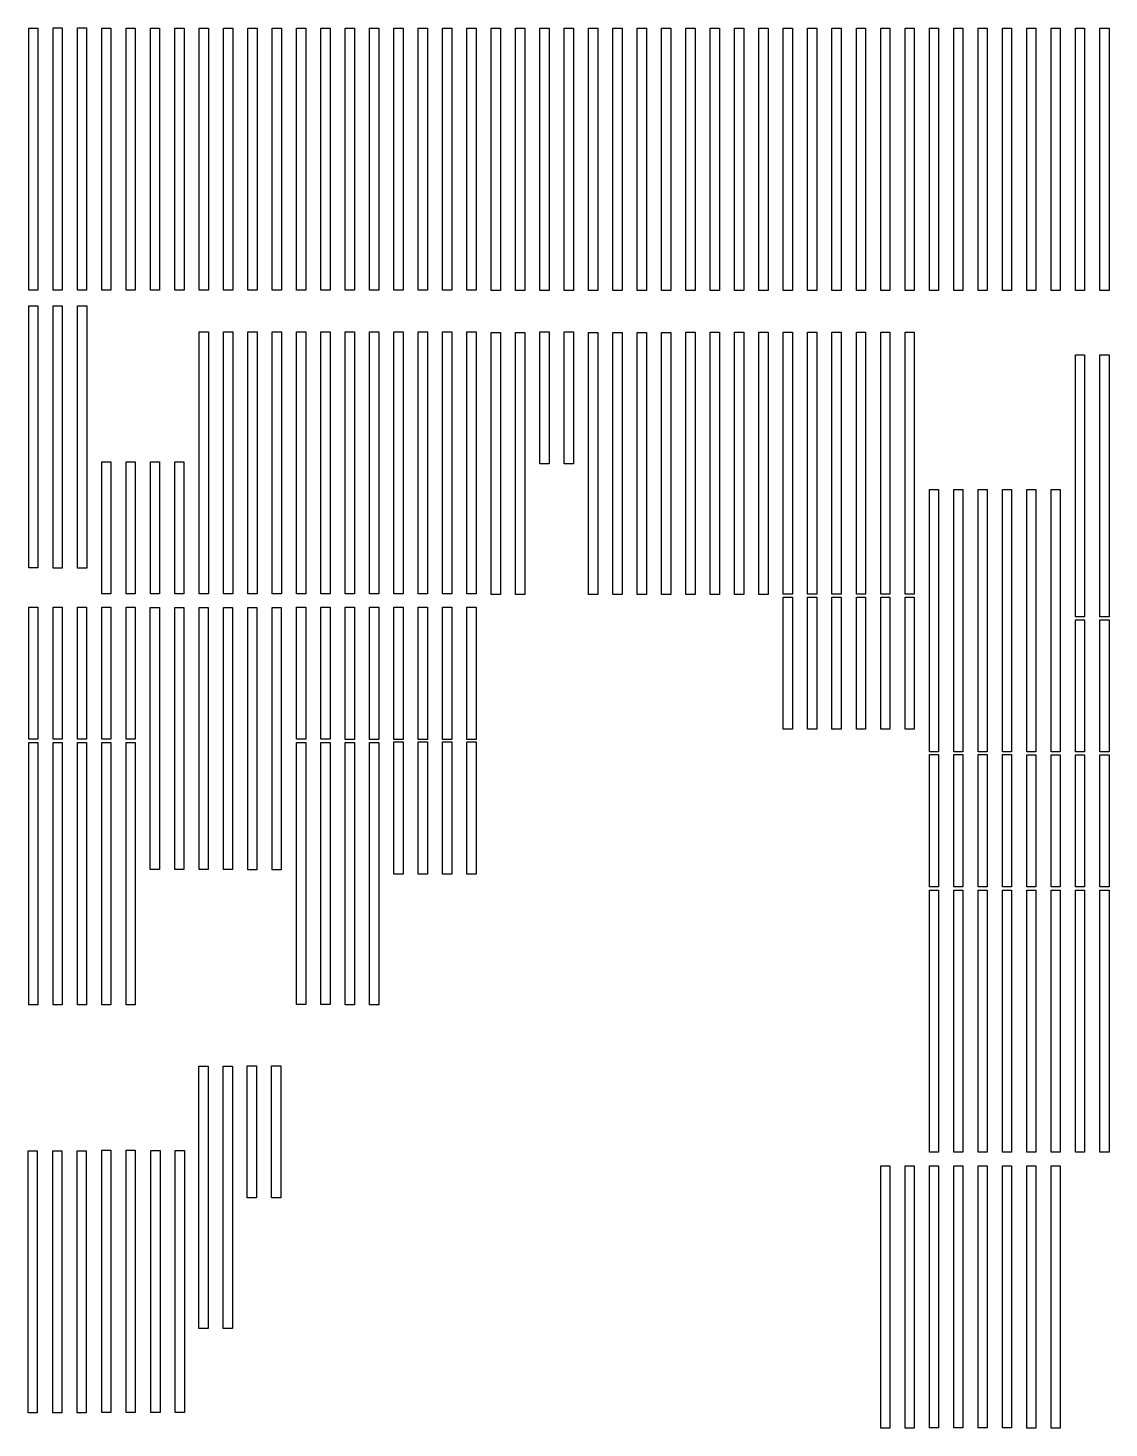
# Model space of a CAD drawing. Header units: millimetres. Extents: x 472827 to 475089, y 4317876 to 4319086.
# Drawn here: x 473096.4 to 473362.9, y 4318327 to 4318672 of the extents above; entities that cross this region are included whole.
import ezdxf

# ---------------------------------------------------------------- set-up
doc = ezdxf.new("R2010")
doc.units = ezdxf.units.MM
doc.layers.add('TRACKER', color=7, linetype='Continuous')

msp = doc.modelspace()

# ---------------------------------------------------------------- linework, layer by layer
at = {"layer": 'TRACKER', "color": 0, "extrusion": (0, 0.01616, 0.999869), "elevation": 70476.41}
msp.add_lwpolyline([(-473096.61, -4318096.96), (-473098.89, -4318096.96), (-473098.89, -4318032.37), (-473096.61, -4318032.37)], close=True, dxfattribs=at)
at = {"layer": 'TRACKER', "color": 0, "extrusion": (0, 0.015549, 0.999879), "elevation": 67837.98}
for points in [[(473102.61, 4318139.22), (473104.89, 4318139.22), (473104.89, 4318074.62), (473102.61, 4318074.62)], [(473108.61, 4318139.22), (473110.89, 4318139.22), (473110.89, 4318074.62), (473108.61, 4318074.62)]]:
    msp.add_lwpolyline(points, close=True, dxfattribs=at)
at = {"layer": 'TRACKER', "color": 0, "extrusion": (0, 0.01494, 0.999888), "elevation": 65207.56}
for points in [[(473114.61, 4318179.69), (473116.89, 4318179.69), (473116.89, 4318115.1), (473114.61, 4318115.1)], [(473120.61, 4318179.69), (473122.89, 4318179.69), (473122.89, 4318115.1), (473120.61, 4318115.1)]]:
    msp.add_lwpolyline(points, close=True, dxfattribs=at)
at = {"layer": 'TRACKER', "color": 0, "extrusion": (0, 0.013901, 0.999903), "elevation": 60717.39}
for points in [[(473126.61, 4318245.16), (473128.89, 4318245.16), (473128.89, 4318180.57), (473126.61, 4318180.57)], [(473132.61, 4318245.16), (473134.89, 4318245.16), (473134.89, 4318180.57), (473132.61, 4318180.57)]]:
    msp.add_lwpolyline(points, close=True, dxfattribs=at)
at = {"layer": 'TRACKER', "color": 0, "extrusion": (0, 0.013098, 0.999914), "elevation": 57252.47}
for points in [[(473138.61, 4318292.49), (473140.89, 4318292.49), (473140.89, 4318227.9), (473138.61, 4318227.9)], [(473144.61, 4318292.49), (473146.89, 4318292.49), (473146.89, 4318227.9), (473144.61, 4318227.9)]]:
    msp.add_lwpolyline(points, close=True, dxfattribs=at)
at = {"layer": 'TRACKER', "color": 0, "extrusion": (0, 0.011566, 0.999933), "elevation": 50635.77}
for points in [[(473150.61, 4318375.14), (473152.89, 4318375.14), (473152.89, 4318310.55), (473150.61, 4318310.55)], [(473156.61, 4318375.14), (473158.89, 4318375.14), (473158.89, 4318310.55), (473156.61, 4318310.55)]]:
    msp.add_lwpolyline(points, close=True, dxfattribs=at)
at = {"layer": 'TRACKER', "color": 0, "extrusion": (0, 0.010318, 0.999947), "elevation": 45246.4}
for points in [[(473162.61, 4318434.97), (473164.89, 4318434.97), (473164.89, 4318370.38), (473162.61, 4318370.38)], [(473168.61, 4318434.97), (473170.89, 4318434.97), (473170.89, 4318370.38), (473168.61, 4318370.38)]]:
    msp.add_lwpolyline(points, close=True, dxfattribs=at)
at = {"layer": 'TRACKER', "color": 0, "extrusion": (0, 0.008798, 0.999961), "elevation": 38680.9}
for points in [[(473174.61, 4318498.77), (473176.89, 4318498.77), (473176.89, 4318434.18), (473174.61, 4318434.18)], [(473180.61, 4318498.77), (473182.89, 4318498.77), (473182.89, 4318434.18), (473180.61, 4318434.18)]]:
    msp.add_lwpolyline(points, close=True, dxfattribs=at)
at = {"layer": 'TRACKER', "color": 0, "extrusion": (0, 0.006393, 0.99998), "elevation": 28293.99}
for points in [[(473186.61, 4318579.31), (473188.89, 4318579.31), (473188.89, 4318514.72), (473186.61, 4318514.72)], [(473192.61, 4318579.31), (473194.89, 4318579.31), (473194.89, 4318514.72), (473192.61, 4318514.72)]]:
    msp.add_lwpolyline(points, close=True, dxfattribs=at)
at = {"layer": 'TRACKER', "color": 0, "extrusion": (0, 0.003802, 0.999993), "elevation": 17103.7}
for points in [[(473198.61, 4318638.13), (473200.89, 4318638.13), (473200.89, 4318573.54), (473198.61, 4318573.54)], [(473204.61, 4318638.13), (473206.89, 4318638.13), (473206.89, 4318573.54), (473204.61, 4318573.54)]]:
    msp.add_lwpolyline(points, close=True, dxfattribs=at)
at = {"layer": 'TRACKER', "color": 0, "extrusion": (0, 0.00212, 0.999998), "elevation": 9837.81}
for points in [[(473210.61, 4318660.79), (473212.89, 4318660.79), (473212.89, 4318596.2), (473210.61, 4318596.2)], [(473216.61, 4318660.79), (473218.89, 4318660.79), (473218.89, 4318596.2), (473216.61, 4318596.2)]]:
    msp.add_lwpolyline(points, close=True, dxfattribs=at)
at = {"layer": 'TRACKER', "color": 0, "extrusion": (0, 0.001941, 0.999998), "elevation": 9067.73}
for points in [[(473222.61, 4318662.48), (473224.89, 4318662.48), (473224.89, 4318597.88), (473222.61, 4318597.88)], [(473228.61, 4318662.48), (473230.89, 4318662.48), (473230.89, 4318597.88), (473228.61, 4318597.88)]]:
    msp.add_lwpolyline(points, close=True, dxfattribs=at)
at = {"layer": 'TRACKER', "color": 0, "extrusion": (0, 0.002723, 0.999996), "elevation": 12440.6}
for points in [[(473234.61, 4318654.08), (473236.89, 4318654.08), (473236.89, 4318589.48), (473234.61, 4318589.48)], [(473240.61, 4318654.08), (473242.89, 4318654.08), (473242.89, 4318589.48), (473240.61, 4318589.48)]]:
    msp.add_lwpolyline(points, close=True, dxfattribs=at)
at = {"layer": 'TRACKER', "color": 0, "extrusion": (0, 0.003193, 0.999995), "elevation": 14471.84}
for points in [[(473246.61, 4318647.75), (473248.89, 4318647.75), (473248.89, 4318583.15), (473246.61, 4318583.15)], [(473252.61, 4318647.75), (473254.89, 4318647.75), (473254.89, 4318583.15), (473252.61, 4318583.15)]]:
    msp.add_lwpolyline(points, close=True, dxfattribs=at)
at = {"layer": 'TRACKER', "color": 0, "extrusion": (0, 0.002019, 0.999998), "elevation": 9399.59}
for points in [[(473258.61, 4318661.76), (473260.89, 4318661.76), (473260.89, 4318597.17), (473258.61, 4318597.17)], [(473264.61, 4318661.76), (473266.89, 4318661.76), (473266.89, 4318597.17), (473264.61, 4318597.17)]]:
    msp.add_lwpolyline(points, close=True, dxfattribs=at)
at = {"layer": 'TRACKER', "color": 0, "extrusion": (0, 0.000555769, 1), "elevation": 3082.16}
for points in [[(473270.61, 4318670.89), (473272.89, 4318670.89), (473272.89, 4318606.3), (473270.61, 4318606.3)], [(473276.61, 4318670.89), (473278.89, 4318670.89), (473278.89, 4318606.3), (473276.61, 4318606.3)]]:
    msp.add_lwpolyline(points, close=True, dxfattribs=at)
at = {"layer": 'TRACKER', "color": 0, "extrusion": (0, 8.31204e-06, 1), "elevation": 717.6}
for points in [[(473282.61, 4318671.93), (473284.89, 4318671.93), (473284.89, 4318607.34), (473282.61, 4318607.34)], [(473288.61, 4318671.93), (473290.89, 4318671.93), (473290.89, 4318607.34), (473288.61, 4318607.34)]]:
    msp.add_lwpolyline(points, close=True, dxfattribs=at)
at = {"layer": 'TRACKER', "color": 0, "extrusion": (0, 7.74724e-05, 1), "elevation": 1015.98}
for points in [[(473294.61, 4318671.87), (473296.89, 4318671.87), (473296.89, 4318607.28), (473294.61, 4318607.28)], [(473300.61, 4318671.87), (473302.89, 4318671.87), (473302.89, 4318607.28), (473300.61, 4318607.28)]]:
    msp.add_lwpolyline(points, close=True, dxfattribs=at)
at = {"layer": 'TRACKER', "color": 0, "extrusion": (0, -0.000306803, 1), "elevation": -643.84}
for points in [[(473306.61, 4318671.94), (473308.89, 4318671.94), (473308.89, 4318607.35), (473306.61, 4318607.35)], [(473312.61, 4318671.94), (473314.89, 4318671.94), (473314.89, 4318607.35), (473312.61, 4318607.35)]]:
    msp.add_lwpolyline(points, close=True, dxfattribs=at)
at = {"layer": 'TRACKER', "color": 0, "extrusion": (0, 0.001044, 0.999999), "elevation": 5189.57}
for points in [[(473318.61, 4318668.87), (473320.89, 4318668.87), (473320.89, 4318604.28), (473318.61, 4318604.28)], [(473324.61, 4318668.87), (473326.89, 4318668.87), (473326.89, 4318604.28), (473324.61, 4318604.28)]]:
    msp.add_lwpolyline(points, close=True, dxfattribs=at)
at = {"layer": 'TRACKER', "color": 0, "extrusion": (0, 0.002453, 0.999997), "elevation": 11272.38}
for points in [[(473330.61, 4318657.28), (473332.89, 4318657.28), (473332.89, 4318592.68), (473330.61, 4318592.68)], [(473336.61, 4318657.28), (473338.89, 4318657.28), (473338.89, 4318592.68), (473336.61, 4318592.68)]]:
    msp.add_lwpolyline(points, close=True, dxfattribs=at)
at = {"layer": 'TRACKER', "color": 0, "extrusion": (0, 0.003385, 0.999994), "elevation": 15300.18}
for points in [[(473342.61, 4318644.88), (473344.89, 4318644.88), (473344.89, 4318580.29), (473342.61, 4318580.29)], [(473348.61, 4318644.88), (473350.89, 4318644.88), (473350.89, 4318580.29), (473348.61, 4318580.29)]]:
    msp.add_lwpolyline(points, close=True, dxfattribs=at)
at = {"layer": 'TRACKER', "color": 0, "extrusion": (0, 0.002682, 0.999996), "elevation": 12261.47}
for points in [[(473354.61, 4318654.58), (473356.89, 4318654.58), (473356.89, 4318589.98), (473354.61, 4318589.98)], [(473360.61, 4318654.58), (473362.89, 4318654.58), (473362.89, 4318589.98), (473360.61, 4318589.98)]]:
    msp.add_lwpolyline(points, close=True, dxfattribs=at)
at = {"layer": 'TRACKER', "color": 0, "extrusion": (0, 0.004373, 0.99999), "elevation": 19571.17}
msp.add_lwpolyline([(473096.63, 4318559.23), (473098.9, 4318559.23), (473098.9, 4318494.64), (473096.63, 4318494.64)], close=True, dxfattribs=at)
at = {"layer": 'TRACKER', "color": 0, "extrusion": (0, 0.002627, 0.999997), "elevation": 12032}
for points in [[(473102.63, 4318586.82), (473104.9, 4318586.82), (473104.9, 4318522.22), (473102.63, 4318522.22)], [(473108.63, 4318586.82), (473110.9, 4318586.82), (473110.9, 4318522.22), (473108.63, 4318522.22)]]:
    msp.add_lwpolyline(points, close=True, dxfattribs=at)
at = {"layer": 'TRACKER', "color": 0, "extrusion": (0, -0.00255, 0.999997), "elevation": -10327.08}
for points in [[(473138.61, 4318584.86), (473140.89, 4318584.86), (473140.89, 4318520.27), (473138.61, 4318520.27)], [(473144.61, 4318584.86), (473146.89, 4318584.86), (473146.89, 4318520.27), (473144.61, 4318520.27)]]:
    msp.add_lwpolyline(points, close=True, dxfattribs=at)
at = {"layer": 'TRACKER', "color": 0, "extrusion": (0, -0.003951, 0.999992), "elevation": -16375.02}
for points in [[(473150.61, 4318566.17), (473152.89, 4318566.17), (473152.89, 4318501.57), (473150.61, 4318501.57)], [(473156.61, 4318566.17), (473158.89, 4318566.17), (473158.89, 4318501.57), (473156.61, 4318501.57)]]:
    msp.add_lwpolyline(points, close=True, dxfattribs=at)
at = {"layer": 'TRACKER', "color": 0, "extrusion": (0, -0.004158, 0.999991), "elevation": -17270.67}
for points in [[(473162.61, 4318562.68), (473164.89, 4318562.68), (473164.89, 4318498.08), (473162.61, 4318498.08)], [(473168.61, 4318562.68), (473170.89, 4318562.68), (473170.89, 4318498.08), (473168.61, 4318498.08)]]:
    msp.add_lwpolyline(points, close=True, dxfattribs=at)
at = {"layer": 'TRACKER', "color": 0, "extrusion": (0, -0.002989, 0.999996), "elevation": -12222.35}
for points in [[(473174.61, 4318579.91), (473176.89, 4318579.91), (473176.89, 4318515.32), (473174.61, 4318515.32)], [(473180.61, 4318579.91), (473182.89, 4318579.91), (473182.89, 4318515.32), (473180.61, 4318515.32)]]:
    msp.add_lwpolyline(points, close=True, dxfattribs=at)
at = {"layer": 'TRACKER', "color": 0, "extrusion": (0, -0.000682483, 1), "elevation": -2262.88}
for points in [[(473186.61, 4318596.61), (473188.89, 4318596.61), (473188.89, 4318532.02), (473186.61, 4318532.02)], [(473192.61, 4318596.61), (473194.89, 4318596.61), (473194.89, 4318532.02), (473192.61, 4318532.02)]]:
    msp.add_lwpolyline(points, close=True, dxfattribs=at)
at = {"layer": 'TRACKER', "color": 0, "extrusion": (0, 0.002151, 0.999998)}
for points, elevation in [([(473198.61, 4318585.69), (473200.89, 4318585.69), (473200.89, 4318521.1), (473198.61, 4318521.1)], 9971.35), ([(473204.61, 4318585.69), (473206.89, 4318585.69), (473206.89, 4318521.1), (473204.61, 4318521.1)], 9971.35), ([(473210.61, 4318585.54), (473212.89, 4318585.54), (473212.89, 4318520.95), (473210.61, 4318520.95)], 9970.98), ([(473216.61, 4318585.54), (473218.89, 4318585.54), (473218.89, 4318520.95), (473216.61, 4318520.95)], 9970.98)]:
    msp.add_lwpolyline(points, close=True, dxfattribs=dict(at, elevation=elevation))
at = {"layer": 'TRACKER', "color": 0, "extrusion": (0, 0.004433, 0.99999), "elevation": 19826.84}
for points in [[(473222.61, 4318551.68), (473224.89, 4318551.68), (473224.89, 4318519.12), (473222.61, 4318519.12)], [(473228.61, 4318551.68), (473230.89, 4318551.68), (473230.89, 4318519.12), (473228.61, 4318519.12)]]:
    msp.add_lwpolyline(points, close=True, dxfattribs=at)
at = {"layer": 'TRACKER', "color": 0, "extrusion": (0, 0.007442, 0.999972), "elevation": 32822.22}
for points in [[(473234.61, 4318472.32), (473236.89, 4318472.32), (473236.89, 4318407.73), (473234.61, 4318407.73)], [(473240.61, 4318472.32), (473242.89, 4318472.32), (473242.89, 4318407.73), (473240.61, 4318407.73)]]:
    msp.add_lwpolyline(points, close=True, dxfattribs=at)
at = {"layer": 'TRACKER', "color": 0, "extrusion": (0, 0.006398, 0.99998), "elevation": 28314.18}
for points in [[(473246.61, 4318504.23), (473248.89, 4318504.23), (473248.89, 4318439.63), (473246.61, 4318439.63)], [(473252.61, 4318504.23), (473254.89, 4318504.23), (473254.89, 4318439.63), (473252.61, 4318439.63)]]:
    msp.add_lwpolyline(points, close=True, dxfattribs=at)
at = {"layer": 'TRACKER', "color": 0, "extrusion": (0, 0.005127, 0.999987), "elevation": 22823.88}
for points in [[(473258.61, 4318536.77), (473260.89, 4318536.77), (473260.89, 4318472.18), (473258.61, 4318472.18)], [(473264.61, 4318536.77), (473266.89, 4318536.77), (473266.89, 4318472.18), (473264.61, 4318472.18)]]:
    msp.add_lwpolyline(points, close=True, dxfattribs=at)
at = {"layer": 'TRACKER', "color": 0, "extrusion": (0, 0.005829, 0.999983), "elevation": 25853.13}
for points in [[(473270.61, 4318519.7), (473272.89, 4318519.7), (473272.89, 4318455.1), (473270.61, 4318455.1)], [(473276.61, 4318519.7), (473278.89, 4318519.7), (473278.89, 4318455.1), (473276.61, 4318455.1)]]:
    msp.add_lwpolyline(points, close=True, dxfattribs=at)
at = {"layer": 'TRACKER', "color": 0, "extrusion": (0, 0.006251, 0.99998), "elevation": 27679.01}
for points in [[(473282.61, 4318508.42), (473284.89, 4318508.42), (473284.89, 4318443.82), (473282.61, 4318443.82)], [(473288.61, 4318508.42), (473290.89, 4318508.42), (473290.89, 4318443.82), (473288.61, 4318443.82)]]:
    msp.add_lwpolyline(points, close=True, dxfattribs=at)
at = {"layer": 'TRACKER', "color": 0, "extrusion": (0, 0.006408, 0.999979), "elevation": 28357.13}
for points in [[(473294.61, 4318504.02), (473296.89, 4318504.02), (473296.89, 4318439.42), (473294.61, 4318439.42)], [(473300.61, 4318504.02), (473302.89, 4318504.02), (473302.89, 4318439.42), (473300.61, 4318439.42)]]:
    msp.add_lwpolyline(points, close=True, dxfattribs=at)
at = {"layer": 'TRACKER', "color": 0, "extrusion": (0, 0.006249, 0.99998), "elevation": 27670.04}
for points in [[(473306.61, 4318508.47), (473308.89, 4318508.47), (473308.89, 4318443.88), (473306.61, 4318443.88)], [(473312.61, 4318508.47), (473314.89, 4318508.47), (473314.89, 4318443.88), (473312.61, 4318443.88)]]:
    msp.add_lwpolyline(points, close=True, dxfattribs=at)
at = {"layer": 'TRACKER', "color": 0, "extrusion": (0, 0.007157, 0.999974)}
for points, elevation in [([(473354.61, 4318476.03), (473356.89, 4318476.03), (473356.89, 4318411.44), (473354.61, 4318411.44)], 31587.68), ([(473360.61, 4318476.03), (473362.89, 4318476.03), (473362.89, 4318411.44), (473360.61, 4318411.44)], 31587.68), ([(473318.61, 4318442.77), (473320.89, 4318442.77), (473320.89, 4318378.18), (473318.61, 4318378.18)], 31588.97), ([(473324.61, 4318442.77), (473326.89, 4318442.77), (473326.89, 4318378.18), (473324.61, 4318378.18)], 31588.97), ([(473330.61, 4318442.77), (473332.89, 4318442.77), (473332.89, 4318378.18), (473330.61, 4318378.18)], 31588.78), ([(473336.61, 4318442.77), (473338.89, 4318442.77), (473338.89, 4318378.18), (473336.61, 4318378.18)], 31588.78), ([(473342.61, 4318442.77), (473344.89, 4318442.77), (473344.89, 4318378.18), (473342.61, 4318378.18)], 31588.52), ([(473348.61, 4318442.77), (473350.89, 4318442.77), (473350.89, 4318378.18), (473348.61, 4318378.18)], 31588.52)]:
    msp.add_lwpolyline(points, close=True, dxfattribs=dict(at, elevation=elevation))
at = {"layer": 'TRACKER', "color": 0, "extrusion": (0, -0.006168, 0.999981), "elevation": -25951.23}
for points in [[(473114.6, 4318487.17), (473116.88, 4318487.17), (473116.88, 4318454.61), (473114.6, 4318454.61)], [(473120.6, 4318487.17), (473122.88, 4318487.17), (473122.88, 4318454.61), (473120.6, 4318454.61)]]:
    msp.add_lwpolyline(points, close=True, dxfattribs=at)
at = {"layer": 'TRACKER', "color": 0, "extrusion": (0, -0.004891, 0.999988), "elevation": -20437.59}
for points in [[(473126.6, 4318516.79), (473128.88, 4318516.79), (473128.88, 4318484.23), (473126.6, 4318484.23)], [(473132.6, 4318516.79), (473134.88, 4318516.79), (473134.88, 4318484.23), (473132.6, 4318484.23)]]:
    msp.add_lwpolyline(points, close=True, dxfattribs=at)
at = {"layer": 'TRACKER', "color": 0, "extrusion": (0, 0.01905, 0.999819), "elevation": 82951.43}
for points in [[(-473282.61, -4317735.06), (-473284.89, -4317735.06), (-473284.89, -4317702.49), (-473282.61, -4317702.49)], [(-473288.61, -4317735.06), (-473290.89, -4317735.06), (-473290.89, -4317702.49), (-473288.61, -4317702.49)]]:
    msp.add_lwpolyline(points, close=True, dxfattribs=at)
at = {"layer": 'TRACKER', "color": 0, "extrusion": (0, 0.010197, 0.999948), "elevation": 44719.88}
for points in [[(473294.61, 4318300.25), (473296.89, 4318300.25), (473296.89, 4318267.69), (473294.61, 4318267.69)], [(473300.61, 4318300.25), (473302.89, 4318300.25), (473302.89, 4318267.69), (473300.61, 4318267.69)]]:
    msp.add_lwpolyline(points, close=True, dxfattribs=at)
at = {"layer": 'TRACKER', "color": 0, "extrusion": (0, 0.006754, 0.999977)}
for points, elevation in [([(473306.61, 4318428.64), (473308.89, 4318428.64), (473308.89, 4318396.07), (473306.61, 4318396.07)], 29850.01), ([(473312.61, 4318428.64), (473314.89, 4318428.64), (473314.89, 4318396.07), (473312.61, 4318396.07)], 29850.01), ([(473354.61, 4318423.09), (473356.89, 4318423.09), (473356.89, 4318390.52), (473354.61, 4318390.52)], 29848.56), ([(473360.61, 4318423.09), (473362.89, 4318423.09), (473362.89, 4318390.52), (473360.61, 4318390.52)], 29848.56)]:
    msp.add_lwpolyline(points, close=True, dxfattribs=dict(at, elevation=elevation))
at = {"layer": 'TRACKER', "color": 0, "extrusion": (0, 0.010058, 0.999949)}
for points, elevation in [([(473096.61, 4318303.9), (473098.89, 4318303.9), (473098.89, 4318271.33), (473096.61, 4318271.33)], 44128.44), ([(473102.61, 4318303.9), (473104.89, 4318303.9), (473104.89, 4318271.33), (473102.61, 4318271.33)], 44128.13), ([(473108.61, 4318303.9), (473110.89, 4318303.9), (473110.89, 4318271.33), (473108.61, 4318271.33)], 44128.13), ([(473114.61, 4318303.9), (473116.89, 4318303.9), (473116.89, 4318271.33), (473114.61, 4318271.33)], 44127.83), ([(473120.61, 4318303.9), (473122.89, 4318303.9), (473122.89, 4318271.33), (473120.61, 4318271.33)], 44127.83), ([(473162.61, 4318303.93), (473164.89, 4318303.93), (473164.89, 4318271.37), (473162.61, 4318271.37)], 44125.25), ([(473168.61, 4318303.93), (473170.89, 4318303.93), (473170.89, 4318271.37), (473168.61, 4318271.37)], 44125.25), ([(473174.61, 4318303.9), (473176.89, 4318303.9), (473176.89, 4318271.33), (473174.61, 4318271.33)], 44124.95), ([(473180.61, 4318303.9), (473182.89, 4318303.9), (473182.89, 4318271.33), (473180.61, 4318271.33)], 44124.95), ([(473186.61, 4318303.9), (473188.89, 4318303.9), (473188.89, 4318271.33), (473186.61, 4318271.33)], 44124.64), ([(473192.61, 4318303.9), (473194.89, 4318303.9), (473194.89, 4318271.33), (473192.61, 4318271.33)], 44124.64), ([(473198.61, 4318303.9), (473200.89, 4318303.9), (473200.89, 4318271.33), (473198.61, 4318271.33)], 44124.34), ([(473204.61, 4318303.9), (473206.89, 4318303.9), (473206.89, 4318271.33), (473204.61, 4318271.33)], 44124.34), ([(473186.61, 4318270.68), (473188.89, 4318270.68), (473188.89, 4318238.11), (473186.61, 4318238.11)], 44126.3), ([(473192.61, 4318270.68), (473194.89, 4318270.68), (473194.89, 4318238.11), (473192.61, 4318238.11)], 44126.3), ([(473198.61, 4318270.68), (473200.89, 4318270.68), (473200.89, 4318238.11), (473198.61, 4318238.11)], 44126), ([(473204.61, 4318270.68), (473206.89, 4318270.68), (473206.89, 4318238.11), (473204.61, 4318238.11)], 44126)]:
    msp.add_lwpolyline(points, close=True, dxfattribs=dict(at, elevation=elevation))
at = {"layer": 'TRACKER', "color": 0, "extrusion": (0, -0.008005, 0.999968)}
for points, elevation in [([(473126.59, 4318396.32), (473128.87, 4318396.32), (473128.87, 4318331.73), (473126.59, 4318331.73)], -33884.16), ([(473132.59, 4318396.32), (473134.87, 4318396.32), (473134.87, 4318331.73), (473132.59, 4318331.73)], -33884.16), ([(473138.6, 4318396.32), (473140.88, 4318396.32), (473140.88, 4318331.73), (473138.6, 4318331.73)], -33882.83), ([(473144.6, 4318396.32), (473146.88, 4318396.32), (473146.88, 4318331.73), (473144.6, 4318331.73)], -33882.83), ([(473150.6, 4318396.32), (473152.88, 4318396.32), (473152.88, 4318331.73), (473150.6, 4318331.73)], -33881.51), ([(473156.6, 4318396.32), (473158.88, 4318396.32), (473158.88, 4318331.73), (473156.6, 4318331.73)], -33881.51), ([(473096.61, 4318363.1), (473098.89, 4318363.1), (473098.89, 4318298.5), (473096.61, 4318298.5)], -33876.09), ([(473102.61, 4318363.09), (473104.89, 4318363.09), (473104.89, 4318298.5), (473102.61, 4318298.5)], -33876.4), ([(473108.61, 4318363.09), (473110.89, 4318363.09), (473110.89, 4318298.5), (473108.61, 4318298.5)], -33876.4), ([(473114.61, 4318363.09), (473116.89, 4318363.09), (473116.89, 4318298.49), (473114.61, 4318298.49)], -33876.7), ([(473120.61, 4318363.09), (473122.89, 4318363.09), (473122.89, 4318298.49), (473120.61, 4318298.49)], -33876.7), ([(473162.6, 4318363.07), (473164.88, 4318363.07), (473164.88, 4318298.47), (473162.6, 4318298.47)], -33881.19), ([(473168.6, 4318363.07), (473170.88, 4318363.07), (473170.88, 4318298.47), (473168.6, 4318298.47)], -33881.19), ([(473174.61, 4318363.07), (473176.89, 4318363.07), (473176.89, 4318298.47), (473174.61, 4318298.47)], -33879.86), ([(473180.61, 4318363.07), (473182.89, 4318363.07), (473182.89, 4318298.47), (473180.61, 4318298.47)], -33879.86)]:
    msp.add_lwpolyline(points, close=True, dxfattribs=dict(at, elevation=elevation))
at = {"layer": 'TRACKER', "color": 0, "extrusion": (0, 0.026025, 0.999661), "elevation": 112390}
for points in [[(-473318.61, -4317030.2), (-473320.89, -4317030.2), (-473320.89, -4316997.64), (-473318.61, -4316997.64)], [(-473324.61, -4317030.2), (-473326.89, -4317030.2), (-473326.89, -4316997.64), (-473324.61, -4316997.64)], [(-473330.61, -4317030.2), (-473332.89, -4317030.2), (-473332.89, -4316997.64), (-473330.61, -4316997.64)], [(-473336.61, -4317030.2), (-473338.89, -4317030.2), (-473338.89, -4316997.64), (-473336.61, -4316997.64)], [(-473342.61, -4317030.19), (-473344.89, -4317030.19), (-473344.89, -4316997.63), (-473342.61, -4316997.63)], [(-473348.61, -4317030.19), (-473350.89, -4317030.19), (-473350.89, -4316997.63), (-473348.61, -4316997.63)], [(-473354.61, -4317030.19), (-473356.89, -4317030.19), (-473356.89, -4316997.63), (-473354.61, -4316997.63)], [(-473360.61, -4317030.19), (-473362.89, -4317030.19), (-473362.89, -4316997.63), (-473360.61, -4316997.63)]]:
    msp.add_lwpolyline(points, close=True, dxfattribs=at)
at = {"layer": 'TRACKER', "color": 0, "extrusion": (0, 0.007159, 0.999974)}
for points, elevation in [([(473318.61, 4318348.89), (473320.89, 4318348.89), (473320.89, 4318284.3), (473318.61, 4318284.3)], 30916.31), ([(473324.61, 4318348.89), (473326.89, 4318348.89), (473326.89, 4318284.3), (473324.61, 4318284.3)], 30916.31), ([(473330.61, 4318348.89), (473332.89, 4318348.89), (473332.89, 4318284.3), (473330.61, 4318284.3)], 30916.31), ([(473336.61, 4318348.89), (473338.89, 4318348.89), (473338.89, 4318284.3), (473336.61, 4318284.3)], 30916.31), ([(473330.61, 4318280.94), (473332.89, 4318280.94), (473332.89, 4318216.35), (473330.61, 4318216.35)], 30915.31), ([(473336.61, 4318280.94), (473338.89, 4318280.94), (473338.89, 4318216.35), (473336.61, 4318216.35)], 30915.31)]:
    msp.add_lwpolyline(points, close=True, dxfattribs=dict(at, elevation=elevation))
at = {"layer": 'TRACKER', "color": 0, "extrusion": (0, 0.005368, 0.999986), "elevation": 23180.83}
for points in [[(473342.61, 4318397.34), (473344.89, 4318397.34), (473344.89, 4318332.74), (473342.61, 4318332.74)], [(473348.61, 4318397.34), (473350.89, 4318397.34), (473350.89, 4318332.74), (473348.61, 4318332.74)]]:
    msp.add_lwpolyline(points, close=True, dxfattribs=at)
at = {"layer": 'TRACKER', "color": 0, "extrusion": (0, 0.005008, 0.999987), "elevation": 21626.91}
for points in [[(473354.61, 4318405.4), (473356.89, 4318405.4), (473356.89, 4318340.8), (473354.61, 4318340.8)], [(473360.61, 4318405.4), (473362.89, 4318405.4), (473362.89, 4318340.8), (473360.61, 4318340.8)]]:
    msp.add_lwpolyline(points, close=True, dxfattribs=at)
at = {"layer": 'TRACKER', "color": 0, "extrusion": (0, -0.001048, 0.999999), "elevation": -3837.69}
for points in [[(473138.57, 4318414.49), (473140.85, 4318414.49), (473140.85, 4318349.89), (473138.57, 4318349.89)], [(473144.57, 4318414.49), (473146.85, 4318414.49), (473146.85, 4318349.89), (473144.57, 4318349.89)]]:
    msp.add_lwpolyline(points, close=True, dxfattribs=at)
at = {"layer": 'TRACKER', "color": 0, "extrusion": (0, -0.004512, 0.99999), "elevation": -18796.94}
for points in [[(473150.48, 4318375.42), (473152.76, 4318375.42), (473152.76, 4318342.86), (473150.48, 4318342.86)], [(473156.48, 4318375.42), (473158.76, 4318375.42), (473158.76, 4318342.86), (473156.48, 4318342.86)]]:
    msp.add_lwpolyline(points, close=True, dxfattribs=at)
at = {"layer": 'TRACKER', "color": 0, "extrusion": (0, 0.000636732, 1)}
for points, elevation in [([(473096.44, 4318393.99), (473098.71, 4318393.99), (473098.71, 4318329.4), (473096.44, 4318329.4)], 3438.58), ([(473102.52, 4318393.99), (473104.8, 4318393.99), (473104.8, 4318329.4), (473102.52, 4318329.4)], 3438.37), ([(473108.52, 4318393.99), (473110.8, 4318393.99), (473110.8, 4318329.4), (473108.52, 4318329.4)], 3438.37), ([(473114.61, 4318394.12), (473116.89, 4318394.12), (473116.89, 4318329.52), (473114.61, 4318329.52)], 3438.16), ([(473120.61, 4318394.12), (473122.89, 4318394.12), (473122.89, 4318329.52), (473120.61, 4318329.52)], 3438.16)]:
    msp.add_lwpolyline(points, close=True, dxfattribs=dict(at, elevation=elevation))
at = {"layer": 'TRACKER', "color": 0, "extrusion": (0, -0.000290964, 1), "elevation": -568.21}
for points in [[(473126.7, 4318395.45), (473128.98, 4318395.45), (473128.98, 4318330.85), (473126.7, 4318330.85)], [(473132.7, 4318395.45), (473134.98, 4318395.45), (473134.98, 4318330.85), (473132.7, 4318330.85)]]:
    msp.add_lwpolyline(points, close=True, dxfattribs=at)
at = {"layer": 'TRACKER', "color": 0, "extrusion": (0, 0.002966, 0.999996), "elevation": 12809.78}
for points in [[(473306.61, 4318372.61), (473308.89, 4318372.61), (473308.89, 4318308.01), (473306.61, 4318308.01)], [(473312.61, 4318372.61), (473314.89, 4318372.61), (473314.89, 4318308.01), (473312.61, 4318308.01)]]:
    msp.add_lwpolyline(points, close=True, dxfattribs=at)
at = {"layer": 'TRACKER', "color": 0, "extrusion": (0, 0.005356, 0.999986), "elevation": 23127.85}
for points in [[(473318.61, 4318329.67), (473320.89, 4318329.67), (473320.89, 4318265.08), (473318.61, 4318265.08)], [(473324.61, 4318329.67), (473326.89, 4318329.67), (473326.89, 4318265.08), (473324.61, 4318265.08)]]:
    msp.add_lwpolyline(points, close=True, dxfattribs=at)
at = {"layer": 'TRACKER', "color": 0, "extrusion": (0, 0.007968, 0.999968), "elevation": 34408.82}
for points in [[(473342.61, 4318254.52), (473344.89, 4318254.52), (473344.89, 4318189.92), (473342.61, 4318189.92)], [(473348.61, 4318254.52), (473350.89, 4318254.52), (473350.89, 4318189.92), (473348.61, 4318189.92)]]:
    msp.add_lwpolyline(points, close=True, dxfattribs=at)

doc.saveas('drawing.dxf')
